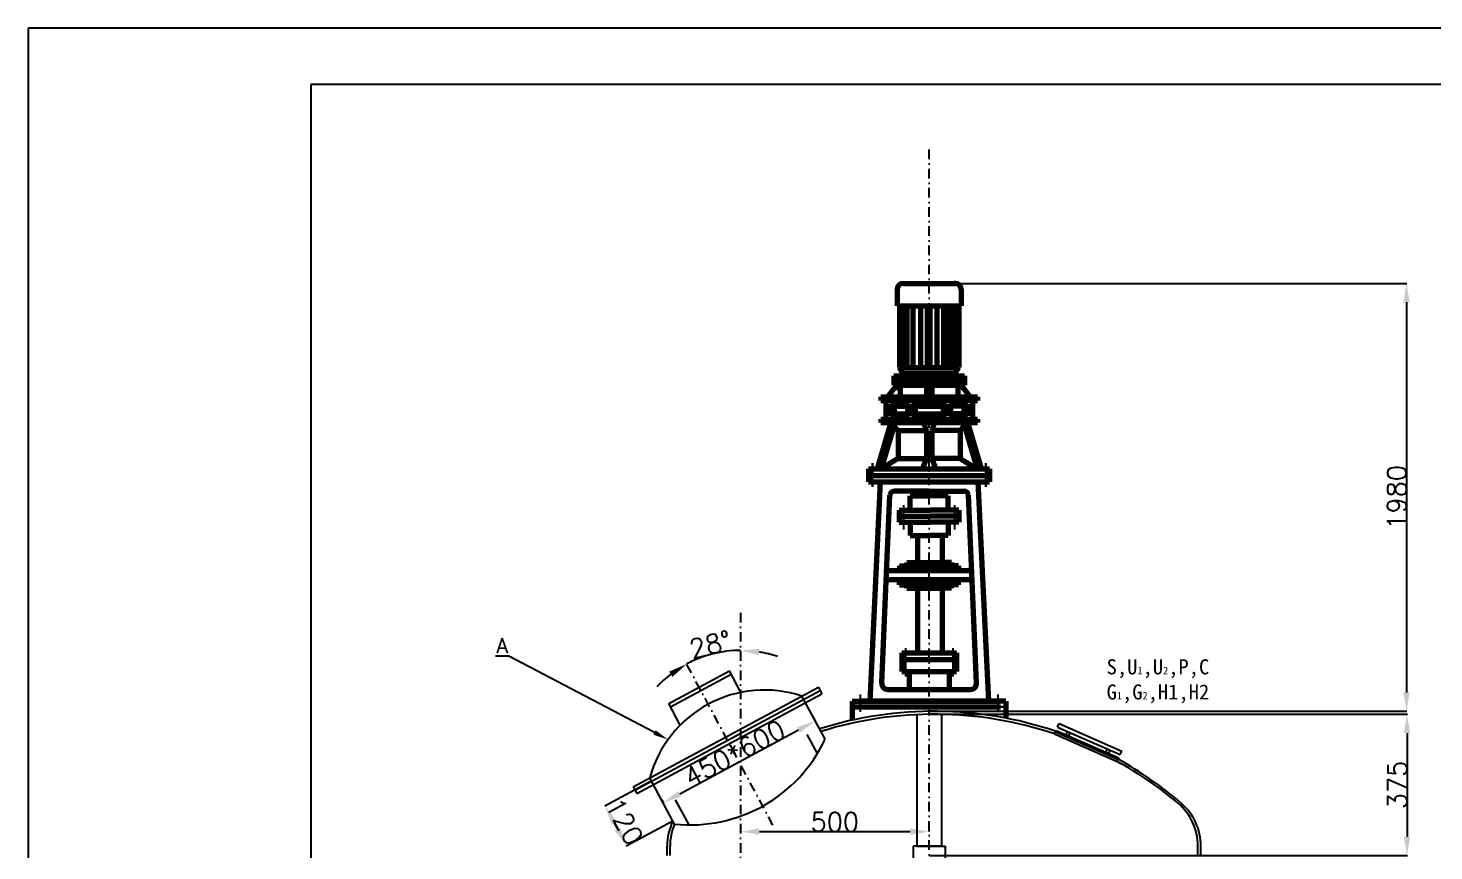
# Model space of a CAD drawing. Header units: millimetres. Extents: x -14966 to -8666, y 255 to 9165.
# Drawn here: x -14966 to -11238, y 6983 to 9165 of the extents above; entities that cross this region are included whole.
import ezdxf
from ezdxf import colors
from ezdxf.entities.mleader import LeaderData, LeaderLine
from ezdxf.math import Vec2, Vec3

# ---------------------------------------------------------------- set-up
doc = ezdxf.new("R2010")
doc.units = ezdxf.units.MM
doc.linetypes.add('DASHDOTX2', pattern=[50.8, 25.4, -12.7, 0, -12.7])
doc.linetypes.add('EB_DASHDOT', pattern=[39, 30, -3, 3, -3])
for name, color, linetype, lineweight in [('A', 2, 'Continuous', 25), ('C', 1, 'Continuous', 25), ('CAXA0', 7, 'Continuous', 70), ('CAXA1', 1, 'EB_DASHDOT', 25)]:
    doc.layers.add(name, color=color, linetype=linetype, lineweight=lineweight)
doc.layers.add('图框标题栏-粗线', color=3, linetype='Continuous')
doc.layers.add('图框标题栏-细线', color=7, linetype='Continuous')
doc.styles.get("Standard").update_dxf_attribs({"font": 'txt', "bigfont": 'gbcbig.shx'})
doc.styles.add('汉字', font='gbeitc.shx', dxfattribs={"bigfont": 'gbcbig.shx'})
doc.dimstyles.new('ISO-25', dxfattribs={"dimtxt": 50, "dimasz": 50, "dimexe": 1.25, "dimexo": 0.625, "dimtad": 1, "dimtxsty": 'Standard', "dimcen": 2.5, "dimadec": 0, "dimazin": 0, "dimtfac": 1, "dimtmove": 0, "dimatfit": 3, "dimfxl": 0, "dimarcsym": 0})

# ---------------------------------------------------------------- blocks, each defined once
blk = doc.blocks.new('*D4')
at = {"color": 0, "lineweight": -2}
for p, q in [((-12576.1, 8488.1), (-11309.4, 8488.1)), ((-11310.7, 8438.1), (-11310.7, 7403)), ((-12576.1, 7353), (-11309.4, 7353))]:
    blk.add_line(p, q, dxfattribs=at)
at = {"color": 0}
for points in [[(-11319, 8438.1), (-11302.3, 8438.1), (-11310.7, 8488.1)], [(-11319, 7403), (-11302.3, 7403), (-11310.7, 7353)]]:
    blk.add_solid(points, dxfattribs=at)
at = {"layer": 'Defpoints', "color": 0}
for p in [(-12576.7, 8488.1), (-12576.7, 7353), (-11310.7, 7353)]:
    blk.add_point(p, dxfattribs=at)
at = {"color": 0, "insert": (-11336.3, 7920.5), "char_height": 50, "attachment_point": 5, "rotation": 90}
blk.add_mtext('1980', dxfattribs=at)
blk = doc.blocks.new('*D5')
at = {"color": 0, "lineweight": -2}
for p, q in [((-12576.1, 7345), (-11308.1, 7345)), ((-11309.3, 7295), (-11309.3, 7020)), ((-12576.1, 6970), (-11308.1, 6970))]:
    blk.add_line(p, q, dxfattribs=at)
at = {"color": 0}
for points in [[(-11317.7, 7295), (-11301, 7295), (-11309.3, 7345)], [(-11317.7, 7020), (-11301, 7020), (-11309.3, 6970)]]:
    blk.add_solid(points, dxfattribs=at)
at = {"layer": 'Defpoints', "color": 0}
for p in [(-12576.7, 7345), (-12576.7, 6970), (-11309.3, 6970)]:
    blk.add_point(p, dxfattribs=at)
at = {"color": 0, "insert": (-11335, 7157.5), "char_height": 50, "attachment_point": 5, "rotation": 90}
blk.add_mtext('375', dxfattribs=at)
blk = doc.blocks.new('*D20')
at = {"color": 0, "lineweight": -2}
for p, q in [((-13076.9, 7034.4), (-13076.9, 7035)), ((-13026.9, 7033.7), (-12626.7, 7033.7)), ((-12576.7, 7034.4), (-12576.7, 7035))]:
    blk.add_line(p, q, dxfattribs=at)
at = {"color": 0}
for points in [[(-13026.9, 7042.1), (-13026.9, 7025.4), (-13076.9, 7033.7)], [(-12626.7, 7042.1), (-12626.7, 7025.4), (-12576.7, 7033.7)]]:
    blk.add_solid(points, dxfattribs=at)
at = {"layer": 'Defpoints', "color": 0}
for p in [(-13076.9, 7033.7), (-12576.7, 7033.7), (-12576.7, 7033.7)]:
    blk.add_point(p, dxfattribs=at)
at = {"color": 0, "insert": (-12826.8, 7059.4), "char_height": 50, "attachment_point": 5}
blk.add_mtext('500', dxfattribs=at)
blk = doc.blocks.new('*D21')
at = {"color": 0, "lineweight": -2}
for p, q in [((-12883.3, 7335.4), (-12878.2, 7326)), ((-13238.2, 7133.9), (-12922.9, 7303.5)), ((-13286.7, 7118.5), (-13281.6, 7109.1))]:
    blk.add_line(p, q, dxfattribs=at)
at = {"color": 0}
for points in [[(-12926.8, 7310.8), (-12918.9, 7296.1), (-12878.8, 7327.1)], [(-13242.1, 7141.3), (-13234.2, 7126.6), (-13282.2, 7110.2)]]:
    blk.add_solid(points, dxfattribs=at)
at = {"layer": 'Defpoints', "color": 0}
for p in [(-12883.6, 7335.9), (-12878.8, 7327.1), (-13287, 7119)]:
    blk.add_point(p, dxfattribs=at)
at = {"color": 0, "insert": (-13092.7, 7241.3), "char_height": 50, "attachment_point": 5, "rotation": 28.267}
blk.add_mtext('450*600', dxfattribs=at)
blk = doc.blocks.new('*D22')
at = {"color": 0, "lineweight": -2}
for start, end in [(90, 118.1717), (71.0608, 80.5304), (127.6413, 137.111)]:
    blk.add_arc((-13076.9, 7211.4), 302.9, start, end, dxfattribs=at)
at = {"color": 0}
for points in [[(-13027.7, 7501.8), (-13026.3, 7518.4), (-13076.9, 7514.2)], [(-13266.3, 7458.2), (-13257.3, 7444.2), (-13219.8, 7478.3)]]:
    blk.add_solid(points, dxfattribs=at)
at = {"layer": 'Defpoints', "color": 0}
for p in [(-13076.9, 7613.9), (-13230.5, 7498.3), (-13126.3, 7510.2), (-12990.9, 7050.9), (-13076.9, 6844.1)]:
    blk.add_point(p, dxfattribs=at)
at = {"color": 0, "insert": (-13156.8, 7530), "char_height": 50, "attachment_point": 5, "rotation": 14.0859}
blk.add_mtext('28°', dxfattribs=at)
blk = doc.blocks.new('*D30')
at = {"color": 0, "lineweight": -2}
for p, q in [((-13313.6, 7167.2), (-13436.9, 7100.8)), ((-13412.2, 7057.4), (-13402.7, 7039.8)), ((-13256.7, 7061.5), (-13380.1, 6995.2))]:
    blk.add_line(p, q, dxfattribs=at)
at = {"color": 0}
for points in [[(-13404.8, 7061.3), (-13419.5, 7053.5), (-13435.8, 7101.4)], [(-13395.4, 7043.7), (-13410, 7035.8), (-13379, 6995.7)]]:
    blk.add_solid(points, dxfattribs=at)
at = {"layer": 'Defpoints', "color": 0}
for p in [(-13313, 7167.5), (-13256.2, 7061.8), (-13379, 6995.7)]:
    blk.add_point(p, dxfattribs=at)
at = {"color": 0, "insert": (-13384.9, 7060.7), "char_height": 50, "attachment_point": 5, "rotation": 298.267}
blk.add_mtext('120', dxfattribs=at)

msp = doc.modelspace()

# ---------------------------------------------------------------- linework, layer by layer
at = {"color": 1, "linetype": 'DASHDOTX2'}
for p, q in [((-12576.731, 3116.826), (-12576.731, 8847.347)), ((-12663.413, 8249.142), (-12663.413, 8204.732)), ((-12490.049, 8249.142), (-12490.049, 8204.732)), ((-12726.855, 8010.877), (-12726.855, 7948.499)), ((-12426.608, 8010.877), (-12426.608, 7948.499)), ((-12644.37, 7899.756), (-12644.37, 7834.849)), ((-12509.092, 7899.756), (-12509.092, 7834.849)), ((-13076.852, 7613.936), (-13076.852, 6844.058)), ((-12990.894, 7050.859), (-13230.511, 7498.272)), ((-12639.435, 7520.012), (-12639.435, 7445.46)), ((-12514.028, 7520.012), (-12514.028, 7445.46)), ((-12759.161, 7397.236), (-12759.161, 7351.532)), ((-12394.301, 7397.236), (-12394.301, 7351.532))]:
    msp.add_line(p, q, dxfattribs=at)
for p, q in [((-13186.947, 7416.93), (-13106.306, 7459.945)), ((-13075.766, 7402.692), (-13106.306, 7459.945)), ((-13262.709, 7364.838), (-13101.742, 7451.39)), ((-13361.781, 7152.612), (-12870.322, 7416.87)), ((-13357.045, 7143.804), (-12865.587, 7408.062)), ((-13352.31, 7134.997), (-12860.851, 7399.255)), ((-13267.445, 7373.646), (-13186.947, 7416.93)), ((-12904.888, 7375.576), (-12914.36, 7393.191)), ((-12870.322, 7416.87), (-12860.851, 7399.255)), ((-13236.714, 7316.494), (-13267.445, 7373.646)), ((-12852.794, 7278.693), (-12904.888, 7375.576)), ((-12760.23, 7364.34), (-12372.933, 7364.34)), ((-12609.231, 7344.021), (-12609.231, 6995.045)), ((-12544.231, 7344.021), (-12544.231, 6995.045)), ((-12236.14, 7311.189), (-12232.122, 7320.346)), ((-12236.14, 7311.189), (-12069.706, 7238.155)), ((-12232.122, 7320.346), (-12065.688, 7247.312)), ((-12872.933, 7241.143), (-12900.024, 7291.528)), ((-12244.591, 7293.056), (-12240.159, 7302.032)), ((-12244.591, 7293.056), (-12077.742, 7219.841)), ((-12241.766, 7298.369), (-12075.331, 7225.335)), ((-12240.159, 7302.032), (-12073.724, 7228.998)), ((-12213.669, 7290.408), (-12209.65, 7299.565)), ((-12209.65, 7299.565), (-12096.196, 7249.779)), ((-12206.263, 7287.158), (-12202.244, 7296.315)), ((-12107.62, 7243.872), (-12103.602, 7253.029)), ((-12100.214, 7240.622), (-12096.196, 7249.779)), ((-12069.706, 7238.155), (-12065.688, 7247.312)), ((-13076.852, 7211.838), (-13076.852, 7211.838)), ((-12077.742, 7219.841), (-12073.724, 7228.998)), ((-13256.178, 7061.793), (-13317.744, 7176.291)), ((-13361.781, 7152.612), (-13352.31, 7134.997)), ((-13213.393, 7051.575), (-13249.033, 7117.857)), ((-13251.87, 7053.781), (-13256.178, 7061.793)), ((-13271.847, 6970.045), (-13271.847, 6995.045)), ((-13263.847, 6970.045), (-13263.847, 6995.045)), ((-12609.231, 6995.045), (-12619.231, 6995.045)), ((-12619.231, 6995.045), (-12619.231, 6920.045)), ((-12609.231, 6995.045), (-12544.231, 6995.045)), ((-12544.231, 6995.045), (-12609.231, 6995.045)), ((-12544.231, 6995.045), (-12534.231, 6995.045)), ((-12534.231, 6995.045), (-12534.231, 6920.045)), ((-11863.847, 6970.045), (-11863.847, 6995.045)), ((-11855.847, 6970.045), (-11855.847, 6995.045))]:
    msp.add_line(p, q)
msp.add_circle((-13263.847, 6995.045), 0)
for centre, radius, start, end in [((-13013.464, 7093.952), 315.223, 71.67578, 164.858201), ((-12563.847, 6350.574), 1002.471, 71.230629, 107.629579), ((-12563.847, 6338.795), 1006.25, 71.501874, 107.346682), ((-13210.074, 7446.128), 394.567, 263.919393, 334.890448), ((-12563.847, 6338.795), 1006.25, 120.452446, 120.651702), ((-12563.847, 6338.795), 1006.25, 50.033787, 61.112867), ((-12563.847, 6350.574), 1002.471, 49.113129, 60.82153), ((-12013.847, 6995.045), 150, 0, 50.033787), ((-12005.847, 6995.045), 150, 0, 49.113129), ((-13121.847, 6995.045), 150, 153.577565, 180), ((-13113.847, 6995.045), 150, 156.947827, 180)]:
    msp.add_arc(centre, radius, start, end)
at = {"layer": 'A'}
for p, q in [((-12607.529, 7662.316), (-12607.529, 7508.284)), ((-12542.529, 7662.316), (-12542.529, 7508.284)), ((-12780.529, 7364.34), (-12372.933, 7364.34)), ((-12372.933, 7364.34), (-12760.23, 7364.34))]:
    msp.add_line(p, q, dxfattribs=at)
at = {"layer": 'C'}
for p, q in [((-12726.855, 7948.499), (-12726.855, 8010.877)), ((-12426.608, 7948.499), (-12426.608, 8010.877)), ((-12644.37, 7899.756), (-12644.37, 7834.849)), ((-12509.092, 7899.756), (-12509.092, 7834.849)), ((-12639.435, 7520.012), (-12639.435, 7445.46)), ((-12514.028, 7520.012), (-12514.028, 7445.46)), ((-12759.161, 7397.236), (-12759.161, 7351.532)), ((-12394.301, 7397.236), (-12394.301, 7351.532))]:
    msp.add_line(p, q, dxfattribs=at)
at = {"layer": 'CAXA0'}
for p, q in [((-12661.684, 8472.066), (-12661.684, 8428.764)), ((-12645.648, 8488.102), (-12507.815, 8488.102)), ((-12491.778, 8472.066), (-12491.778, 8428.764)), ((-12661.684, 8428.764), (-12491.778, 8428.764)), ((-12655.263, 8428.764), (-12655.263, 8265.163)), ((-12645.034, 8428.764), (-12645.034, 8265.163)), ((-12635.472, 8428.764), (-12635.472, 8265.163)), ((-12619.934, 8428.764), (-12619.934, 8265.163)), ((-12599.614, 8428.764), (-12599.614, 8265.163)), ((-12581.685, 8428.764), (-12581.685, 8265.163)), ((-12574.514, 8428.764), (-12574.514, 8265.163)), ((-12556.585, 8428.764), (-12556.585, 8265.163)), ((-12538.656, 8428.764), (-12538.656, 8265.163)), ((-12525.508, 8428.764), (-12525.508, 8265.163)), ((-12514.751, 8428.764), (-12514.751, 8265.163)), ((-12505.189, 8428.764), (-12505.189, 8265.163)), ((-12498.2, 8428.764), (-12498.2, 8265.163)), ((-12670.484, 8242.504), (-12482.979, 8242.504)), ((-12670.484, 8242.504), (-12670.484, 8217.968)), ((-12655.263, 8265.163), (-12498.2, 8265.163)), ((-12646.191, 8250.208), (-12655.263, 8265.163)), ((-12646.191, 8250.208), (-12507.272, 8250.208)), ((-12646.191, 8250.208), (-12646.191, 8242.504)), ((-12507.272, 8250.208), (-12498.2, 8265.163)), ((-12507.272, 8250.208), (-12507.272, 8242.504)), ((-12482.979, 8242.504), (-12482.979, 8217.968)), ((-12662.454, 8217.968), (-12685.833, 8187.298)), ((-12670.484, 8230.236), (-12482.979, 8230.236)), ((-12670.484, 8217.968), (-12482.979, 8217.968)), ((-12653.088, 8217.968), (-12653.088, 8188.321)), ((-12583.505, 8217.968), (-12583.505, 8187.298)), ((-12569.957, 8217.968), (-12569.957, 8187.298)), ((-12500.375, 8217.968), (-12500.375, 8188.321)), ((-12491.008, 8217.968), (-12467.63, 8187.298)), ((-12705.069, 8187.298), (-12448.394, 8187.298)), ((-12705.069, 8187.298), (-12705.069, 8177.762)), ((-12705.069, 8177.762), (-12448.394, 8177.762)), ((-12691.706, 8177.762), (-12691.706, 8128.174)), ((-12678.763, 8167.856), (-12629.556, 8167.856)), ((-12678.763, 8167.856), (-12678.763, 8136.291)), ((-12669.085, 8162.445), (-12678.763, 8167.856)), ((-12633.631, 8162.445), (-12629.556, 8167.856)), ((-12629.556, 8167.856), (-12629.556, 8136.291)), ((-12622.22, 8167.856), (-12622.22, 8136.291)), ((-12613.561, 8162.445), (-12622.22, 8167.856)), ((-12622.22, 8167.856), (-12531.242, 8167.856)), ((-12539.902, 8162.445), (-12531.242, 8167.856)), ((-12531.242, 8167.856), (-12531.242, 8136.291)), ((-12474.7, 8167.856), (-12523.907, 8167.856)), ((-12523.907, 8167.856), (-12523.907, 8136.291)), ((-12519.832, 8162.445), (-12523.907, 8167.856)), ((-12484.378, 8162.445), (-12474.7, 8167.856)), ((-12474.7, 8167.856), (-12474.7, 8136.291)), ((-12461.757, 8177.762), (-12461.757, 8128.174)), ((-12448.394, 8187.298), (-12448.394, 8177.762)), ((-12705.069, 8128.174), (-12448.394, 8128.174)), ((-12705.069, 8128.174), (-12705.069, 8118.638)), ((-12669.085, 8141.702), (-12678.763, 8136.291)), ((-12678.763, 8136.291), (-12629.556, 8136.291)), ((-12669.085, 8162.445), (-12633.631, 8162.445)), ((-12669.085, 8162.445), (-12669.085, 8141.702)), ((-12669.085, 8141.702), (-12633.631, 8141.702)), ((-12633.631, 8162.445), (-12633.631, 8141.702)), ((-12633.631, 8141.702), (-12629.556, 8136.291)), ((-12613.561, 8141.702), (-12622.22, 8136.291)), ((-12622.22, 8136.291), (-12531.242, 8136.291)), ((-12613.561, 8162.445), (-12613.561, 8141.702)), ((-12613.561, 8162.445), (-12539.902, 8162.445)), ((-12613.561, 8141.702), (-12539.902, 8141.702)), ((-12539.902, 8162.445), (-12539.902, 8141.702)), ((-12539.902, 8141.702), (-12531.242, 8136.291)), ((-12519.832, 8141.702), (-12523.907, 8136.291)), ((-12474.7, 8136.291), (-12523.907, 8136.291)), ((-12484.378, 8162.445), (-12519.832, 8162.445)), ((-12519.832, 8162.445), (-12519.832, 8141.702)), ((-12484.378, 8141.702), (-12519.832, 8141.702)), ((-12484.378, 8162.445), (-12484.378, 8141.702)), ((-12484.378, 8141.702), (-12474.7, 8136.291)), ((-12448.394, 8128.174), (-12448.394, 8118.638)), ((-12678.343, 8118.638), (-12714.474, 7996.464)), ((-12705.069, 8118.638), (-12448.394, 8118.638)), ((-12670.426, 8110.131), (-12704.042, 7996.464)), ((-12658.818, 8097.658), (-12678.343, 8118.638)), ((-12658.818, 8097.658), (-12658.818, 8023.276)), ((-12658.818, 8097.658), (-12583.796, 8097.658)), ((-12591.646, 8118.638), (-12583.796, 8097.658)), ((-12583.796, 8097.658), (-12583.796, 8023.276)), ((-12561.817, 8118.638), (-12569.667, 8097.658)), ((-12569.667, 8097.658), (-12569.667, 8023.276)), ((-12494.645, 8097.658), (-12569.667, 8097.658)), ((-12494.645, 8097.658), (-12475.12, 8118.638)), ((-12494.645, 8097.658), (-12494.645, 8023.276)), ((-12483.036, 8110.131), (-12449.42, 7996.464)), ((-12475.12, 8118.638), (-12438.988, 7996.464)), ((-12658.818, 8023.276), (-12704.042, 7996.464)), ((-12658.818, 8023.276), (-12583.796, 8023.276)), ((-12583.796, 8023.276), (-12594.227, 7996.464)), ((-12494.645, 8023.276), (-12569.667, 8023.276)), ((-12569.667, 8023.276), (-12559.236, 7996.464)), ((-12494.645, 8023.276), (-12449.42, 7996.464)), ((-12737.096, 7996.464), (-12416.366, 7996.464)), ((-12737.096, 7996.464), (-12737.096, 7961.184)), ((-12737.096, 7978.824), (-12416.366, 7978.824)), ((-12416.366, 7996.464), (-12416.366, 7961.184)), ((-12737.096, 7961.184), (-12416.366, 7961.184)), ((-12706.179, 7961.184), (-12734.157, 7380.158)), ((-12447.284, 7961.184), (-12419.306, 7380.158)), ((-12702.41, 7428.775), (-12680.827, 7926.18)), ((-12576.731, 7936.878), (-12668.765, 7936.878)), ((-12627.418, 7887.114), (-12627.418, 7924.428)), ((-12627.418, 7924.428), (-12576.731, 7924.428)), ((-12607.529, 7936.878), (-12607.529, 7924.428)), ((-12576.731, 7936.878), (-12484.697, 7936.878)), ((-12531.187, 7924.428), (-12576.731, 7924.428)), ((-12526.045, 7924.428), (-12576.731, 7924.428)), ((-12542.529, 7936.878), (-12542.529, 7924.428)), ((-12526.045, 7887.114), (-12526.045, 7924.428)), ((-12451.053, 7428.775), (-12472.635, 7926.18)), ((-12655.856, 7886.49), (-12573.147, 7886.49)), ((-12655.856, 7886.49), (-12655.856, 7855.024)), ((-12655.856, 7870.658), (-12573.147, 7870.658)), ((-12497.607, 7886.49), (-12573.147, 7886.49)), ((-12497.607, 7870.658), (-12573.147, 7870.658)), ((-12497.607, 7886.49), (-12497.607, 7855.024)), ((-12655.856, 7855.024), (-12573.147, 7855.024)), ((-12627.418, 7855.024), (-12627.418, 7819.125)), ((-12497.607, 7855.024), (-12573.147, 7855.024)), ((-12526.045, 7855.024), (-12526.045, 7819.125)), ((-12627.418, 7819.125), (-12576.731, 7819.125)), ((-12607.529, 7819.125), (-12607.529, 7747.4)), ((-12528.842, 7819.125), (-12576.731, 7819.125)), ((-12526.045, 7819.125), (-12576.731, 7819.125)), ((-12542.529, 7819.125), (-12542.529, 7747.4)), ((-12689.491, 7726.504), (-12463.971, 7726.504)), ((-12654.97, 7738.693), (-12517.727, 7738.693)), ((-12654.97, 7738.693), (-12654.97, 7726.504)), ((-12635.735, 7747.4), (-12635.735, 7738.693)), ((-12635.735, 7747.4), (-12537.955, 7747.4)), ((-12517.727, 7747.4), (-12537.955, 7747.4)), ((-12517.727, 7747.4), (-12517.727, 7738.693)), ((-12498.493, 7738.693), (-12517.727, 7738.693)), ((-12498.493, 7738.693), (-12498.493, 7726.504)), ((-12690.549, 7702.126), (-12462.914, 7702.126)), ((-12654.97, 7688.651), (-12654.97, 7700.84)), ((-12654.97, 7688.651), (-12517.727, 7688.651)), ((-12635.735, 7679.945), (-12635.735, 7688.651)), ((-12498.493, 7688.651), (-12517.727, 7688.651)), ((-12517.727, 7679.945), (-12517.727, 7688.651)), ((-12498.493, 7688.651), (-12498.493, 7700.84)), ((-12635.735, 7679.945), (-12537.955, 7679.945)), ((-12607.529, 7679.945), (-12607.529, 7508.284)), ((-12542.529, 7679.945), (-12542.529, 7508.284)), ((-12517.727, 7679.945), (-12537.955, 7679.945)), ((-12649.23, 7508.284), (-12504.232, 7508.284)), ((-12649.23, 7508.284), (-12649.23, 7458.517)), ((-12504.232, 7508.284), (-12504.232, 7458.517)), ((-12649.23, 7490.023), (-12504.232, 7490.023)), ((-12649.23, 7458.517), (-12504.232, 7458.517)), ((-12629.859, 7458.517), (-12629.859, 7412.136)), ((-12523.604, 7458.517), (-12523.604, 7412.136)), ((-12686.636, 7410.992), (-12466.827, 7410.992)), ((-12780.529, 7380.158), (-12780.529, 7329.348)), ((-12780.529, 7380.158), (-12387.705, 7380.158)), ((-12780.529, 7364.34), (-12387.705, 7364.34)), ((-12372.933, 7380.158), (-12760.23, 7380.158)), ((-12372.933, 7380.158), (-12372.933, 7334.698))]:
    msp.add_line(p, q, dxfattribs=at)
for centre, radius, start, end in [((-12645.648, 8472.066), 16.037, 90, 180), ((-12507.815, 8472.066), 16.037, 0, 90), ((-12668.765, 7924.73), 12.149, 90, 173.144125), ((-12484.697, 7924.73), 12.149, 6.855875, 90), ((-12686.636, 7426.879), 15.887, 173.144125, 270), ((-12466.827, 7426.879), 15.887, 270, 6.855875)]:
    msp.add_arc(centre, radius, start, end, dxfattribs=at)
msp.add_point((-12507.815, 8488.102), dxfattribs=at)
at = {"layer": 'CAXA1'}
for p, q in [((-12663.413, 8249.142), (-12663.413, 8204.732)), ((-12490.049, 8249.142), (-12490.049, 8204.732))]:
    msp.add_line(p, q, dxfattribs=at)
at = {"layer": '图框标题栏-粗线'}
for p, q in [((-8816.298, 9015.252), (-14216.298, 9015.252)), ((-14216.298, 9015.252), (-14216.298, 405.252))]:
    msp.add_line(p, q, dxfattribs=at)
at = {"layer": '图框标题栏-细线'}
for p, q in [((-8666.298, 9165.252), (-14966.298, 9165.252)), ((-14966.298, 9165.252), (-14966.298, 255.252))]:
    msp.add_line(p, q, dxfattribs=at)

# ---------------------------------------------------------------- texts
at = {"color": 4, "insert": (-11969.92, 7432.377), "char_height": 40, "width": 724.20905, "attachment_point": 5, "style": '汉字'}
msp.add_mtext('{\\fSimSun|b0|i0|c134|p2;S,U\\H0.5x;1\\H2x;,U\\H0.5x;2\\H2x;,P,C\\PG\\H0.5x;1\\H2x;,G\\H0.5x;2\\H2x;,H1,H2}', dxfattribs=at)

# ---------------------------------------------------------------- dimensions: what is measured, and where the dimension line sits
at = {"color": 4}
for base, p1, p2, text, picture, middle in [((-11310.682, 7352.963), (-12576.731, 8488.102), (-12576.731, 7352.963), '1980', '*D4', (-11336.307, 7920.532)), ((-11309.349, 6970.045), (-12576.731, 7344.963), (-12576.731, 6970.045), '375', '*D5', (-11334.974, 7157.504))]:
    dim = msp.add_linear_dim(base=base, p1=p1, p2=p2, angle=90, text=text, dimstyle='ISO-25', dxfattribs=at)
    dim.commit()
    dim.dimension.update_dxf_attribs({"geometry": picture, "text_midpoint": middle})
dim = msp.add_angular_dim_2l(base=(-13126.269, 7510.169), line1=((-13076.852, 7613.936), (-13076.852, 6844.058)), line2=((-12990.894, 7050.859), (-13230.511, 7498.272)), dimstyle='ISO-25', dxfattribs=at)
dim.commit()
dim.dimension.update_dxf_attribs({"geometry": '*D22', "text_midpoint": (-13156.799, 7529.976)})
dim = msp.add_aligned_dim(p1=(-13286.961, 7119.042), p2=(-12883.577, 7335.942), distance=-10, text='450*600', dimstyle='ISO-25', dxfattribs=at)
dim.commit()
dim.dimension.update_dxf_attribs({"geometry": '*D21', "text_midpoint": (-13092.669, 7241.254)})
dim = msp.add_aligned_dim(p1=(-13313.008, 7167.483), p2=(-13256.178, 7061.793), distance=-139.467, dimstyle='ISO-25', dxfattribs=at)
dim.commit()
dim.dimension.update_dxf_attribs({"geometry": '*D30', "text_midpoint": (-13384.859, 7060.725)})
dim = msp.add_linear_dim(base=(-12576.731, 7033.734), p1=(-13076.852, 7033.734), p2=(-12576.731, 7033.734), text='500', dimstyle='ISO-25', dxfattribs=at)
dim.commit()
dim.dimension.update_dxf_attribs({"geometry": '*D20', "text_midpoint": (-12826.792, 7059.359)})

# ---------------------------------------------------------------- leaders
ml = msp.add_multileader_mtext('Standard', dxfattribs=at)
ml.set_content('A', color=4)
ml.set_leader_properties()
ml.build(insert=Vec2(0, 0))
ml.multileader.update_dxf_attribs({"text_right_attachment_type": 6, "dogleg_length": 0.36, "arrow_head_size": 40})
ctx = ml.context
ctx.base_point, ctx.char_height, ctx.arrow_head_size, ctx.plane_origin = Vec3(-13722.187, 7523.124), 40, 40, Vec3(-13269.451, 7277.899)
ctx.right_attachment, ctx.text_align_type = 6, 2
notes = []
notes.append((ctx, [(0, (1, 1, 0), (-13691.161, 7499.124), (-1, 0), 0.36, [(0, [(-13269.451, 7277.899)], 0, [])])]))
ctx.mtext.insert, ctx.mtext.alignment, ctx.mtext.flow_direction = Vec3(-13693.521, 7547.124), 3, 5
for ctx, leaders in notes:
    for number, flags, end, landing, length, lines in leaders:
        leader = LeaderData()
        leader.index, (leader.has_last_leader_line, leader.has_dogleg_vector, leader.attachment_direction) = number, flags
        leader.last_leader_point, leader.dogleg_vector, leader.dogleg_length = Vec3(end), Vec3(landing), length
        for number, points, colour, breaks in lines:
            line = LeaderLine()
            line.index, line.vertices, line.color, line.breaks = number, Vec3.list(points), colors.encode_raw_color(colour), breaks
            leader.lines.append(line)
        ctx.leaders.append(leader)

doc.saveas('drawing.dxf')
